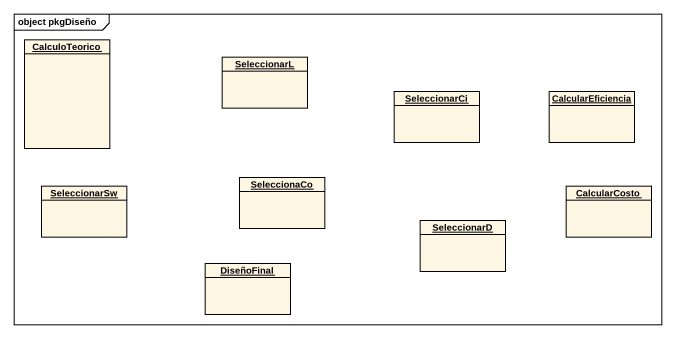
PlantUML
@startuml
mainframe object pkgDiseño
hide circle
hide empty members
object CalculoTeorico
object SeleccionarL
object SeleccionarCi
object CalcularEficiencia
object SeleccionarSw
object SeleccionaCo
object CalcularCosto
object SeleccionarD
object DiseñoFinal
@enduml
